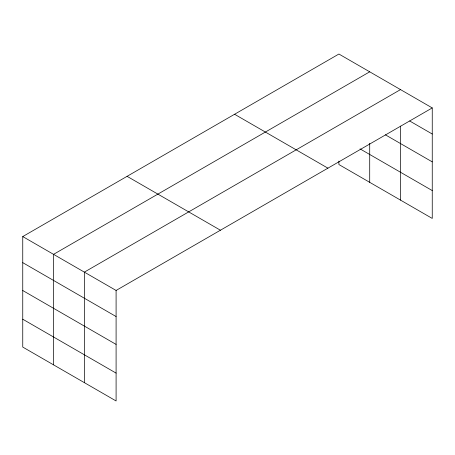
<?xml version="1.0" encoding="UTF-8"?>
<svg xmlns="http://www.w3.org/2000/svg" width="455" height="455" viewBox="0 0 455 455"><rect width="100%" height="100%" fill="white"/><g stroke="black" fill="none" stroke-linecap="round" stroke-linejoin="round"><path stroke-width="0.68" d="M432.25 107.926L338.907 54.031L22.75 236.566L22.75 347.074L116.093 400.969L116.093 290.455L432.25 107.926L432.25 218.434L338.907 164.545L338.907 161.064M400.514 126.137L400.514 200.115M369.71 71.816L53.553 254.345L53.553 364.859M400.514 89.601L84.357 272.13L84.357 382.644M409.671 120.979L432.25 134.015M385.413 134.834L432.25 161.872M360.047 148.893L432.25 190.577M234.575 114.268L327.918 168.162M127.081 176.33L220.425 230.219M22.75 236.566L116.093 290.455M22.75 262.654L116.093 316.543M22.75 290.512L116.093 344.407M22.75 319.217L116.093 373.106M369.71 143.268L369.71 182.33"/></g></svg>
